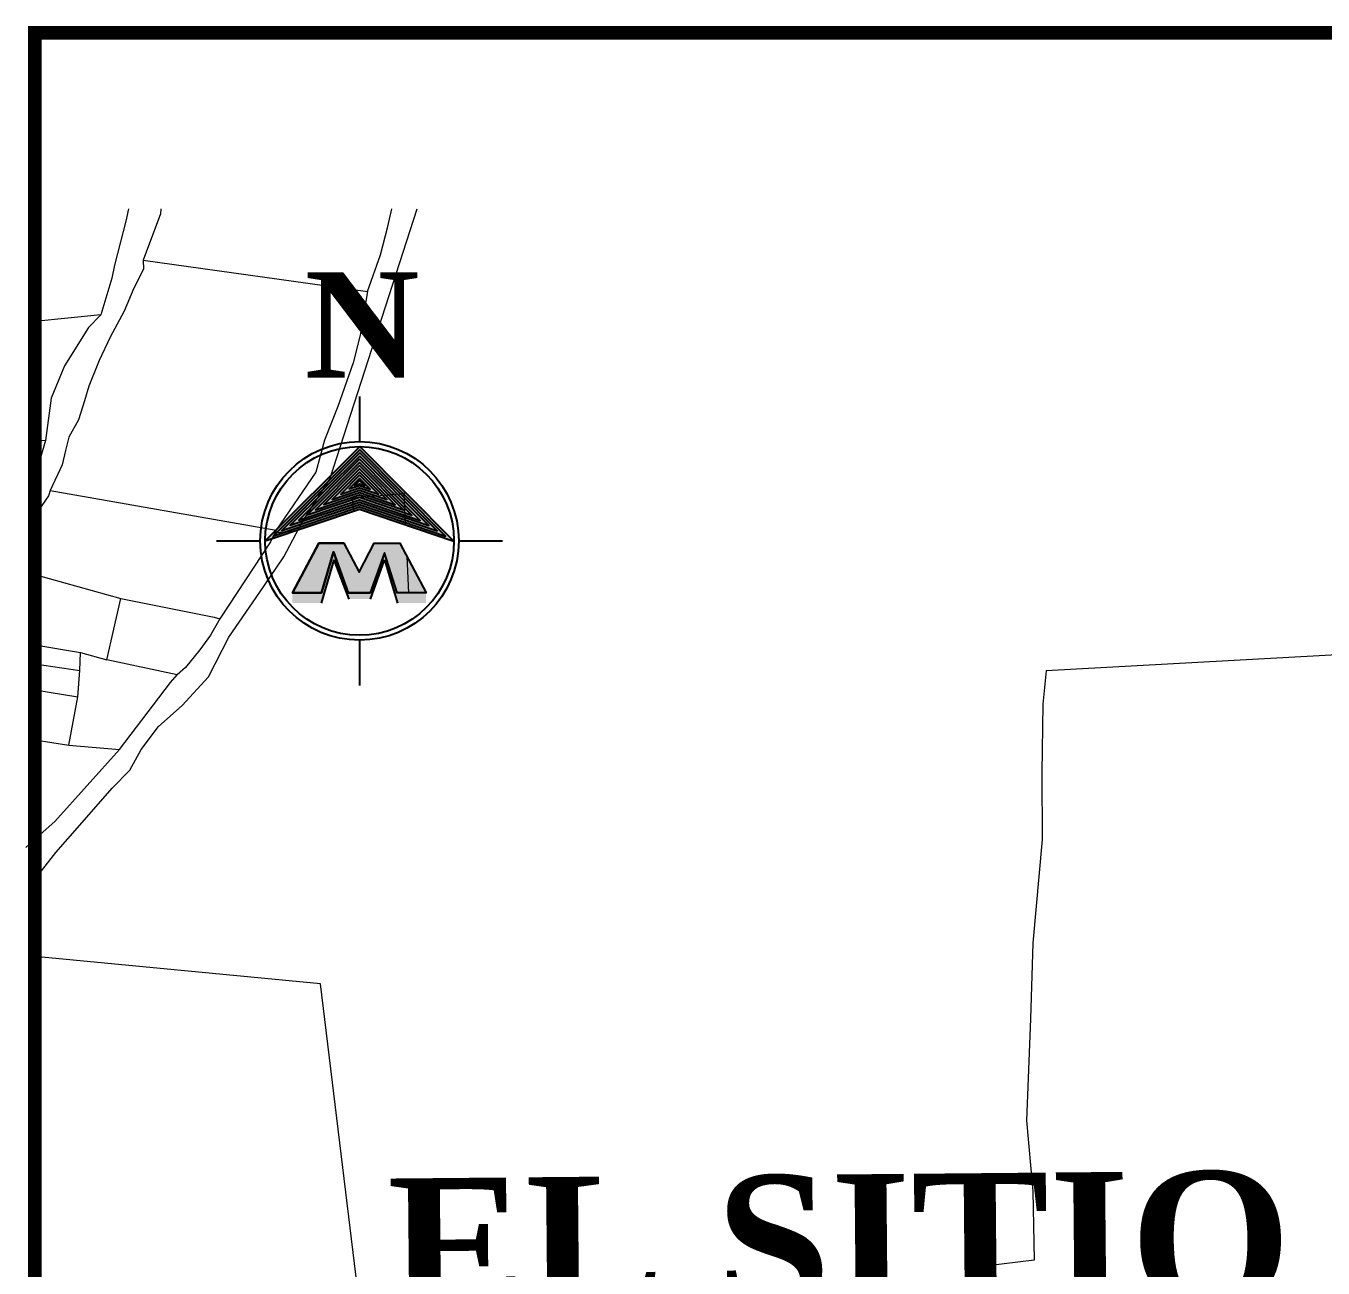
# Model space of a CAD drawing. Header units: millimetres. Extents: x -3245 to 2970, y 1153 to 3965.
# Drawn here: x 391.1 to 447, y 2670 to 2723.5 of the extents above; entities that cross this region are included whole.
import ezdxf

# ---------------------------------------------------------------- set-up
doc = ezdxf.new("R2010")
doc.units = ezdxf.units.MM
for name, color, linetype in [('0 - TEXTO', 5, 'Continuous'), ('2', 1, 'Continuous'), ('NORTE', 7, 'Continuous'), ('TEXTOS', 2, 'Continuous')]:
    doc.layers.add(name, color=color, linetype=linetype)
doc.styles.add('CRISTHIAM', font='timesbd.ttf', dxfattribs={"height": 0.428625})

msp = doc.modelspace()

# ---------------------------------------------------------------- hatches: boundary and pattern name
at = {"lineweight": 30}
h = msp.add_hatch(color=5, dxfattribs=at)
h.dxf.hatch_style = 1
h.paths.add_polyline_path([(404.3658, 2700.8177), (404.3792, 2700.8629), (405.0111, 2699.0872), (405.9575, 2699.0872), (406.5734, 2700.8177), (407.1152, 2699.0872), (408.3625, 2699.0872), (407.2316, 2701.2258), (406.129, 2701.2258), (405.4843, 2699.9863), (404.8136, 2701.2258), (403.737, 2701.2258), (402.6062, 2699.0872), (403.8534, 2699.0872)])
at = {"lineweight": 30, "true_color": 0x2424ff}
h = msp.add_hatch(color=160, dxfattribs=at)
h.dxf.hatch_style = 1
h.paths.add_polyline_path([(404.3902, 2700.513), (405.0286, 2698.8225), (405.9627, 2698.8225), (406.5687, 2700.5093), (407.1256, 2698.653), (408.3625, 2698.653), (408.3625, 2699.0872), (407.1152, 2699.0872), (406.5734, 2700.8177), (405.9575, 2699.0872), (405.0111, 2699.0872), (404.3792, 2700.8629), (403.8534, 2699.0872), (402.6062, 2699.0872), (402.6062, 2698.653), (403.8431, 2698.653)])
at = {"layer": 'TEXTOS'}
h = msp.add_hatch(color=7, dxfattribs=at)
h.dxf.hatch_style = 1
h.paths.add_polyline_path([(405.4974, 2702.6943), (409.5545, 2701.3151), (405.5032, 2705.3946), (401.4309, 2701.3295)])

# ---------------------------------------------------------------- linework, layer by layer
at = {"color": 5}
for p, q in [((403.737, 2701.2258), (404.8136, 2701.2258)), ((406.129, 2701.2258), (407.2316, 2701.2258)), ((404.3902, 2700.513), (403.8431, 2698.653)), ((404.3792, 2700.8629), (403.8534, 2699.0872)), ((405.0111, 2699.0872), (404.3792, 2700.8629)), ((404.3902, 2700.513), (405.0286, 2698.8225)), ((406.5734, 2700.8177), (405.9575, 2699.0872)), ((405.9627, 2698.8225), (406.5687, 2700.5093)), ((406.5687, 2700.5093), (407.1256, 2698.653)), ((407.1152, 2699.0872), (406.5734, 2700.8177)), ((405.9575, 2699.0872), (405.0111, 2699.0872))]:
    msp.add_line(p, q, dxfattribs=at)
at = {"const_width": 0.5892}
msp.add_lwpolyline([(532.9225, 2723.2134), (391.5083, 2723.2134), (391.5083, 2590.6376), (532.9225, 2590.6376)], close=True, dxfattribs=at)
at = {"color": 5}
for points in [[(404.8136, 2701.2258), (403.737, 2701.2258), (402.6062, 2699.0872), (403.8534, 2699.0872), (404.3792, 2700.8629), (405.0111, 2699.0872), (405.9575, 2699.0872)], [(404.3658, 2700.8177), (403.8534, 2699.0872), (402.6062, 2699.0872), (403.737, 2701.2258), (404.8136, 2701.2258), (405.4843, 2699.9863), (406.129, 2701.2258), (407.2316, 2701.2258), (408.3625, 2699.0872), (407.1152, 2699.0872), (406.5734, 2700.8177), (405.9575, 2699.0872), (405.0111, 2699.0872), (404.3792, 2700.8629)], [(405.4843, 2699.9863), (406.129, 2701.2258)], [(406.155, 2701.2258), (407.2316, 2701.2258), (408.3625, 2699.0872), (407.1152, 2699.0872)], [(406.5734, 2700.8177), (405.9575, 2699.0872), (405.0111, 2699.0872)]]:
    msp.add_lwpolyline(points, dxfattribs=at)
at = {"layer": '2', "color": 1, "linetype": 'Continuous', "lineweight": 5}
for p, q in [((396.1829, 2713.4238), (405.833, 2712.0745)), ((394.3557, 2711.0655), (391.5083, 2710.7836)), ((391.9735, 2705.6522), (391.5083, 2705.6123)), ((392.1755, 2703.4943), (401.9043, 2701.7862)), ((407.405, 2703.3709, 0.004), (407.4666, 2702.0249, 0.004)), ((407.5289, 2700.6635, 0.004), (407.6011, 2699.0872, 0.004)), ((391.5083, 2699.8773), (395.2123, 2698.8498)), ((394.6137, 2696.2084), (395.2123, 2698.8498)), ((395.2123, 2698.8498), (399.2392, 2698.043)), ((391.5083, 2696.8524), (393.4743, 2696.5292)), ((393.4527, 2695.7542), (393.4743, 2696.5292)), ((393.4743, 2696.5292), (394.6137, 2696.2084)), ((391.5083, 2696.0321), (393.4527, 2695.7542)), ((397.6481, 2695.563), (394.6137, 2696.2084)), ((393.3659, 2694.6175), (393.4527, 2695.7542)), ((391.5083, 2694.9149), (393.3659, 2694.6175)), ((392.9727, 2692.5385), (393.3659, 2694.6175)), ((391.5083, 2692.7557), (392.9727, 2692.5385)), ((392.9727, 2692.5385), (395.1532, 2692.3454))]:
    msp.add_line(p, q, dxfattribs=at)
for points in [[(391.3043, 2686.4722), (392.4109, 2687.9162), (393.4506, 2689.0887), (394.8423, 2690.6822), (395.6015, 2691.4531), (396.0887, 2692.345), (396.844, 2693.3321), (397.8527, 2694.2338), (398.9989, 2695.4804), (399.8667, 2697.1901), (401.198, 2699.1248), (401.3909, 2699.3986), (402.2314, 2700.6394), (403.0313, 2702.1317), (404.2201, 2703.9916), (407.9849, 2715.6281)], [(395.5506, 2715.6281), (395.4321, 2715.103), (395.1967, 2714.2159), (394.9457, 2713.2023), (394.8302, 2712.6417), (394.3557, 2711.0655)], [(396.9403, 2715.6281), (396.9195, 2715.4193), (396.1829, 2713.4238)], [(405.833, 2712.0745), (406.3974, 2713.6524), (406.7167, 2714.8654), (406.89, 2715.6281)], [(396.1829, 2713.4238), (396.1903, 2713.0276), (395.7737, 2712.2091), (395.3601, 2711.2285), (394.7514, 2710.1002), (394.2842, 2709.1005), (393.8371, 2707.9933), (393.6509, 2707.3592), (393.3962, 2706.5438), (392.9783, 2705.7973), (392.8272, 2705.218), (392.6947, 2704.603), (392.1755, 2703.4943)], [(405.833, 2712.0745), (405.7524, 2711.5686), (405.5261, 2710.1952), (405.2245, 2709.0006), (404.5578, 2707.1145), (403.9911, 2705.6626), (403.6209, 2704.2866), (401.9043, 2701.7862)], [(394.3557, 2711.0655), (393.8262, 2710.5151), (392.7952, 2708.8743), (392.2095, 2707.4762), (391.9735, 2705.6522)], [(391.9735, 2705.6522), (391.5843, 2704.3299), (391.5083, 2704.1908)], [(392.1755, 2703.4943), (392.1076, 2703.2768), (391.5295, 2702.4373), (391.5083, 2702.3696)], [(401.9043, 2701.7862), (401.6615, 2701.2953), (399.4743, 2697.9753)], [(399.2392, 2698.043), (399.4743, 2697.9753), (399.0737, 2697.2652), (398.6175, 2696.6441), (398.0021, 2695.8759), (397.6481, 2695.563)], [(474.6974, 2694.8539), (463.5519, 2697.2919), (435.0657, 2695.728), (434.9303, 2694.3023), (434.8772, 2691.3469), (434.8948, 2688.465), (434.4918, 2684.0077), (434.3905, 2680.7452), (434.2199, 2676.3644), (434.4923, 2673.3252), (434.5475, 2670.3538), (432.4345, 2670.0998)], [(395.1532, 2692.3454), (397.3484, 2695.2331), (397.6481, 2695.563)], [(391.1296, 2688.1262), (391.6072, 2688.5676), (392.3681, 2689.2485), (395.1532, 2692.3454)], [(405.6624, 2667.017), (403.8141, 2682.2584), (391.5083, 2683.4353)]]:
    msp.add_lwpolyline(points, dxfattribs=at)
at = {"layer": '2', "color": 1, "linetype": 'Continuous', "lineweight": 5, "elevation": 0.004}
for points in [[(405.2451, 2702.6097), (405.1896, 2703.1791), (407.405, 2703.3709)], [(407.5014, 2703.3825), (407.405, 2703.3709)], [(401.7846, 2701.6826), (402.7865, 2701.7845)]]:
    msp.add_lwpolyline(points, dxfattribs=at)
at = {"layer": 'NORTE', "color": 0}
for p, q in [((405.4969, 2707.5508, -0.004), (405.4969, 2705.6042, -0.0009)), ((399.3378, 2701.3294), (401.2213, 2701.3293)), ((409.7713, 2701.329), (411.6548, 2701.3288)), ((405.4963, 2697.0543), (405.4963, 2695.1078, 0.0031))]:
    msp.add_line(p, q, dxfattribs=at)
msp.add_circle((405.4963, 2701.3293), 4.0654, dxfattribs=at)
at = {"layer": 'TEXTOS', "color": 7, "elevation": 0.004}
msp.add_lwpolyline([(405.5032, 2705.3946), (401.4309, 2701.3295), (405.4974, 2702.6943), (409.5545, 2701.3151), (405.5032, 2705.3946)], dxfattribs=at)
for points in [[(405.5029, 2705.2572), (401.7924, 2701.5533), (405.4976, 2702.7968), (409.1943, 2701.54)], [(405.5026, 2705.1197), (402.1539, 2701.777), (405.4978, 2702.8992), (408.8341, 2701.765)], [(405.5023, 2704.9823), (402.5154, 2702.0007), (405.498, 2703.0017), (408.4739, 2701.99)], [(405.502, 2704.8448), (402.8769, 2702.2244), (405.4982, 2703.1041), (408.1137, 2702.215)], [(405.5017, 2704.7074), (403.2384, 2702.4481), (405.4984, 2703.2066), (407.7535, 2702.4399)], [(405.5014, 2704.5699), (403.5999, 2702.6718), (405.4986, 2703.309), (407.3933, 2702.6649)], [(405.5011, 2704.4325), (403.9614, 2702.8955), (405.4988, 2703.4115), (407.0331, 2702.8899)], [(405.5008, 2704.2951), (404.3229, 2703.1192), (405.499, 2703.5139), (406.6729, 2703.1148)], [(405.5005, 2704.1576), (404.6844, 2703.3429), (405.4992, 2703.6164), (406.3127, 2703.3398)], [(405.5002, 2704.0202), (405.0459, 2703.5666), (405.4994, 2703.7188), (405.9525, 2703.5648)], [(405.5, 2703.9316), (405.2787, 2703.7107), (405.4995, 2703.7848), (405.7204, 2703.7097)]]:
    msp.add_lwpolyline(points, close=True, dxfattribs=at)
at = {"layer": 'TEXTOS', "color": 0}
msp.add_circle((405.4963, 2701.3293), 4.275, dxfattribs=at)

# ---------------------------------------------------------------- texts
at = {"color": 5, "lineweight": 25, "style": 'CRISTHIAM'}
msp.add_text('EL SITIO', height=5.90427, rotation=0.52199, dxfattribs=at).set_placement((406.7342, 2667.9617))
at = {"layer": '0 - TEXTO', "color": 7, "transparency": 33554687, "style": 'CRISTHIAM'}
msp.add_text('N', height=4.5333, dxfattribs=at).set_placement((403.1302, 2708.365, -0.009))

doc.saveas('drawing.dxf')
